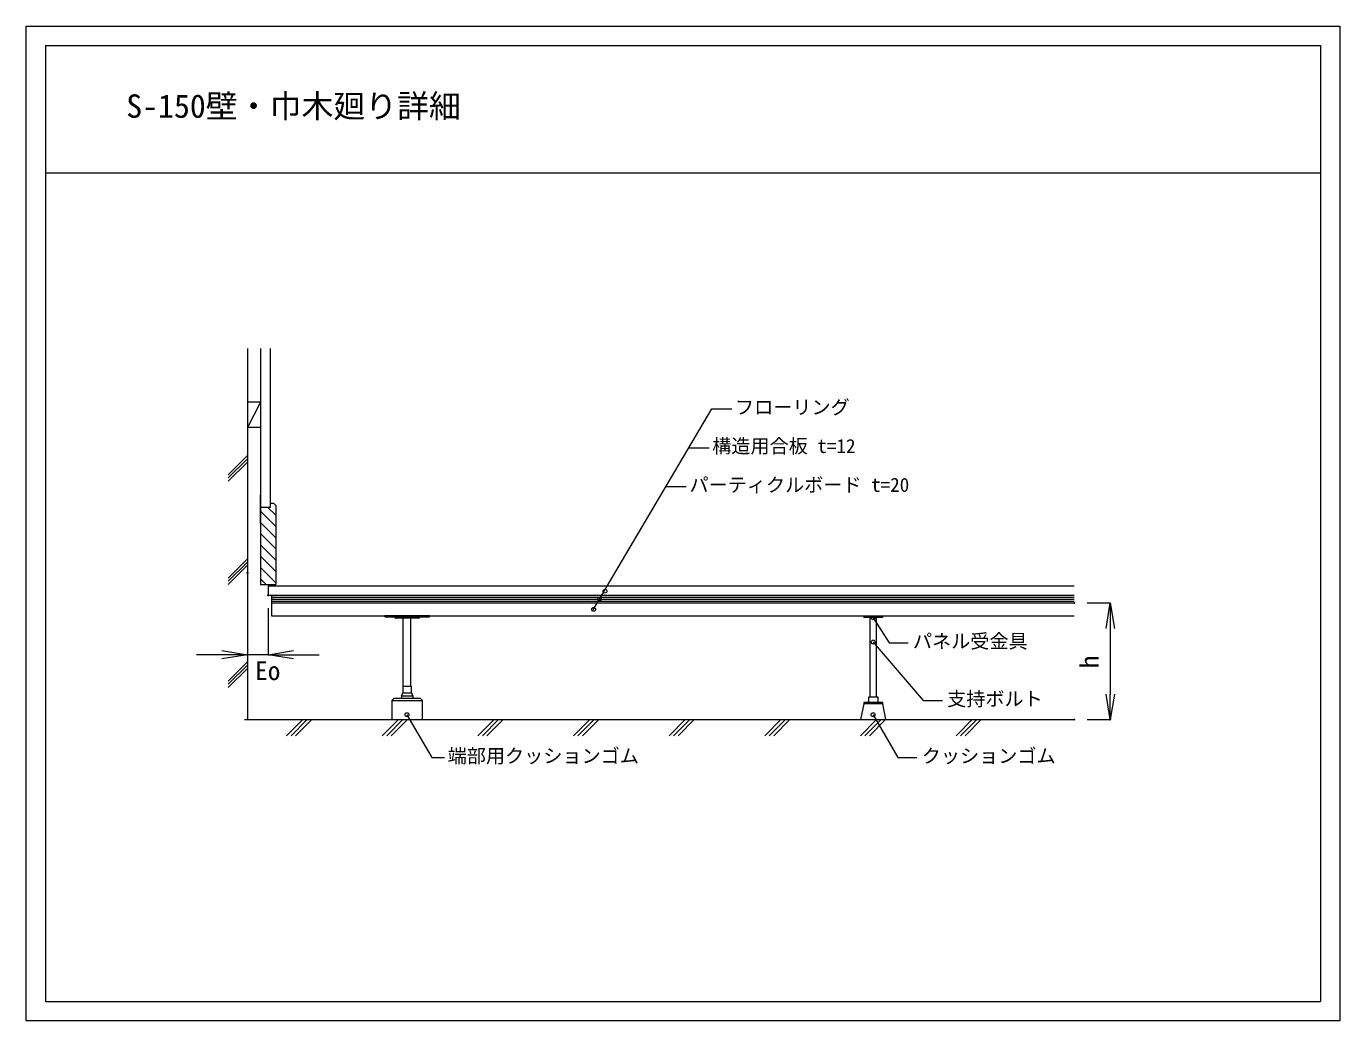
# Model space of a CAD drawing. Units: millimetres, scale not verified. Extents: x -1030 to 1030, y -780 to 780.
import ezdxf
from ezdxf.enums import TextEntityAlignment as Align

# ---------------------------------------------------------------- set-up
doc = ezdxf.new("R2010")
doc.units = ezdxf.units.MM
doc.header["$LTSCALE"] = 2
doc.header["$PDMODE"] = 32
doc.header["$PDSIZE"] = 1.6
for name, color, linetype, lineweight in [('0-0_0', 7, 'Continuous', 18), ('0-1_WAKU', 4, 'Continuous', 18), ('0-4_納まり', 7, 'Continuous', 18), ('0-6_納まり文字', 7, 'Continuous', 9), ('0-7_UFG納まり文字', 7, 'Continuous', 9), ('0-8_UFG納まり', 7, 'Continuous', 18), ('1-2_waku2', 7, 'Continuous', 18)]:
    doc.layers.add(name, color=color, linetype=linetype, lineweight=lineweight)
doc.styles.add('ＭＳ ゴシック', font='')
doc.styles.get('ＭＳ ゴシック').set_extended_font_data('MS Gothic')

# ---------------------------------------------------------------- blocks, each defined once
blk = doc.blocks.new('_OPEN')
at = {"layer": '0-0_0', "lineweight": 9}
blk.add_line((0, 0), (-1, 0), dxfattribs=at)
blk.add_lwpolyline([(-1, 0.16667), (0, 0), (-1, -0.16667)], dxfattribs=at)

msp = doc.modelspace()

# ---------------------------------------------------------------- linework, layer by layer
at = {"layer": '0-0_0'}
for p, q in [((313.147, -147.642), (283.607, -147.642)), ((293.377, -271.642), (293.377, -147.642)), ((303.377, -271.642), (303.377, -147.642))]:
    msp.add_line(p, q, dxfattribs=at)
for points in [[(283.607, -144.642), (313.147, -144.642), (313.147, -147.642)], [(313.377, -282.642), (298.377, -282.642), (283.377, -282.642)], [(291.377, -280.642), (291.377, -271.642), (298.377, -271.642), (305.377, -271.642), (305.377, -280.642)]]:
    msp.add_lwpolyline(points, dxfattribs=at)
msp.add_lwpolyline([(298.377, -280.642), (283.377, -280.642), (283.377, -282.642), (278.377, -307.642), (318.377, -307.642), (313.377, -282.642), (313.377, -280.642)], close=True, dxfattribs=at)
msp.add_arc((288.377, -146.142), 5, 162.5424, 197.4576, dxfattribs=at)
at = {"layer": '0-1_WAKU'}
for p, q in [((-1000, 750), (-1000, 550)), ((-1000, 750), (1000, 750)), ((1000, 750), (1000, -750)), ((-1000, 550), (-1000, -750)), ((-1000, 550), (1000, 550)), ((-1000, -750), (1000, -750))]:
    msp.add_line(p, q, dxfattribs=at)
at = {"layer": '0-4_納まり'}
for p, q in [((-683.121, 274.514), (-683.121, -307.642)), ((-662.621, 274.514), (-662.621, -95.642)), ((-647.621, 274.514), (-647.621, 25.359)), ((-662.621, 190.358), (-683.121, 150.358)), ((-662.621, 190.358), (-683.121, 190.358)), ((-662.621, 150.358), (-683.121, 150.358)), ((-683.121, 106.42), (-713.121, 76.42)), ((-683.121, 101.42), (-713.121, 71.42)), ((-683.121, 96.42), (-713.121, 66.42)), ((-662.621, -0.141), (-662.621, 44.858)), ((-662.621, 25.359), (-662.621, -95.642)), ((-647.621, 25.359), (-662.621, 25.359)), ((-638.623, 13.097), (-650.884, 25.359)), ((-641.623, 31.359), (-647.621, 31.359)), ((-647.621, 31.359), (-647.621, 25.359)), ((-641.623, 31.359), (-638.623, 28.359)), ((-638.623, 28.359), (-638.623, -95.642)), ((-638.623, -4.579), (-662.621, 19.419)), ((-638.623, -22.255), (-662.621, 1.743)), ((-638.623, -39.933), (-662.621, -15.935)), ((-638.623, -57.608), (-662.621, -33.612)), ((-683.121, -55.571), (-713.121, -85.571)), ((-683.121, -60.571), (-713.121, -90.571)), ((-638.623, -75.286), (-662.621, -51.287)), ((-683.121, -65.571), (-713.121, -95.571)), ((-638.623, -92.964), (-662.621, -68.966)), ((-638.623, -80.642), (-638.623, -95.642)), ((-683.121, -97.642), (-683.121, -205.862)), ((-653.621, -95.642), (-662.621, -86.642)), ((-662.621, -95.642), (-638.623, -95.642)), ((-650.622, -97.642), (613.647, -97.642)), ((-650.622, -97.642), (-650.622, -112.642)), ((-650.622, -112.642), (613.647, -112.642)), ((-645.622, -112.642), (-645.622, -144.642)), ((-650.622, -132.642), (-650.622, -205.862)), ((-645.622, -124.642), (613.647, -124.642)), ((633.647, -124.642), (670.098, -124.642)), ((-645.622, -144.642), (613.647, -144.642)), ((670.098, -164.642), (670.098, -267.642)), ((-723.121, -205.862), (-763.121, -205.862)), ((-650.622, -205.862), (-683.121, -205.862)), ((-610.622, -205.862), (-570.622, -205.862)), ((-683.121, -217.221), (-713.121, -247.221)), ((-683.121, -222.221), (-713.121, -252.221)), ((-683.121, -227.221), (-713.121, -257.221)), ((-687.763, -307.642), (613.647, -307.642)), ((-596.377, -307.642), (-621.775, -333.042)), ((-614.704, -333.042), (-589.307, -307.642)), ((-582.236, -307.642), (-607.633, -333.042)), ((-446.377, -307.642), (-471.775, -333.042)), ((-464.704, -333.042), (-439.307, -307.642)), ((-432.236, -307.642), (-457.633, -333.042)), ((-296.377, -307.642), (-321.775, -333.042)), ((-314.704, -333.042), (-289.307, -307.642)), ((-282.236, -307.642), (-307.633, -333.042)), ((-146.377, -307.642), (-171.775, -333.042)), ((-164.704, -333.042), (-139.307, -307.642)), ((-132.236, -307.642), (-157.633, -333.042)), ((3.623, -307.642), (-21.775, -333.042)), ((-14.704, -333.042), (10.693, -307.642)), ((17.764, -307.642), (-7.633, -333.042)), ((153.623, -307.642), (128.225, -333.042)), ((135.296, -333.042), (160.693, -307.642)), ((167.764, -307.642), (142.367, -333.042)), ((303.623, -307.642), (278.225, -333.042)), ((285.296, -333.042), (310.693, -307.642)), ((317.764, -307.642), (292.367, -333.042)), ((453.623, -307.642), (428.225, -333.042)), ((435.296, -333.042), (460.693, -307.642)), ((467.764, -307.642), (442.367, -333.042)), ((633.647, -307.642), (670.098, -307.642))]:
    msp.add_line(p, q, dxfattribs=at)
at = {"layer": '0-4_納まり', "lineweight": 9}
for p, q in [((-645.622, -115.642), (613.647, -115.642)), ((-645.622, -118.642), (613.647, -118.642)), ((-645.622, -121.642), (613.647, -121.642))]:
    msp.add_line(p, q, dxfattribs=at)
at = {"layer": '0-4_納まり'}
for p in [(-683.121, -77.642), (-650.622, -112.642), (613.647, -124.642), (-683.121, -205.862), (613.647, -307.642), (670.098, -307.642)]:
    msp.add_point(p, dxfattribs=at)
at = {"layer": '0-6_納まり文字'}
for p, q in [((298.297, -147.883), (323.165, -187.167)), ((298.243, -185.96), (376.792, -277.601)), ((323.165, -187.167), (353.165, -187.167)), ((376.792, -277.601), (406.792, -277.601)), ((298.093, -299.89), (336.91, -367.121)), ((336.91, -367.121), (366.91, -367.121))]:
    msp.add_line(p, q, dxfattribs=at)
for centre in [(298.297, -147.917), (298.243, -185.96), (298.093, -299.89)]:
    msp.add_circle(centre, 3, dxfattribs=at)
at = {"layer": '0-7_UFG納まり文字'}
for p, q in [((-140.686, -135.183), (45.01, 179.845)), ((45.01, 179.845), (76.506, 179.845)), ((9.305, 118.951), (40.801, 118.951)), ((-26.399, 58.058), (5.097, 58.058))]:
    msp.add_line(p, q, dxfattribs=at)
msp.add_lwpolyline([(-432.907, -299.89), (-394.09, -367.121), (-374.09, -367.121)], dxfattribs=at)
for centre in [(-131.03, -118.413), (-122.226, -106.052), (-140.208, -134.691), (-432.907, -299.89)]:
    msp.add_circle(centre, 3, dxfattribs=at)
at = {"layer": '0-8_UFG納まり'}
for p, q in [((-438.623, -255.642), (-438.623, -148.642)), ((-426.623, -255.642), (-426.623, -148.642)), ((-456.623, -277.642), (-408.623, -277.642)), ((-441.623, -270.642), (-441.623, -274.642)), ((-423.623, -270.642), (-423.623, -274.642))]:
    msp.add_line(p, q, dxfattribs=at)
for points in [[(-467.623, -144.642), (-467.623, -146.642), (-397.623, -146.642), (-397.623, -144.642)], [(-425.623, -265.642), (-425.623, -255.642), (-439.623, -255.642), (-439.623, -265.642)], [(-408.623, -307.642), (-408.623, -277.642), (-411.623, -274.642), (-453.623, -274.642), (-456.623, -277.642), (-456.623, -307.642)]]:
    msp.add_lwpolyline(points, close=True, dxfattribs=at)
for points in [[(-414.623, -148.642), (-432.623, -148.642), (-450.623, -148.642)], [(-425.623, -265.642), (-423.623, -270.642), (-441.623, -270.642), (-439.623, -265.642)]]:
    msp.add_lwpolyline(points, dxfattribs=at)
for centre, start, end in [((-450.623, -146.642), 180, 270), ((-414.623, -146.642), 270, 0)]:
    msp.add_arc(centre, 2, start, end, dxfattribs=at)
at = {"layer": '1-2_waku2'}
msp.add_lwpolyline([(-1030, 780), (1030, 780), (1030, -780), (-1030, -780)], close=True, dxfattribs=at)

# ---------------------------------------------------------------- block references
at = {"layer": '0-4_納まり', "xscale": 40, "yscale": 40}
for p, rotation in [((670.098, -124.642), 90), ((-650.622, -205.862), 180), ((670.098, -307.642), 270)]:
    msp.add_blockref('_OPEN', p, dxfattribs=dict(at, rotation=rotation))
msp.add_blockref('_OPEN', (-683.121, -205.862), dxfattribs=at)

# ---------------------------------------------------------------- texts
at = {"layer": '0-4_納まり', "style": 'ＭＳ ゴシック'}
msp.add_text('Eo', height=29.33, dxfattribs=at).set_placement((-671.285, -254.51), align=Align.BOTTOM_LEFT)
msp.add_text('h', height=29.33, rotation=90, dxfattribs=at).set_placement((660.897, -227.163), align=Align.BOTTOM_LEFT)
at = {"layer": '0-6_納まり文字', "style": 'ＭＳ ゴシック'}
for s, height, p in [('S-150壁・巾木廻り詳細', 36.66, (-873.18, 625.452)), ('フローリング', 21.99, (81.506, 164.845)), ('構造用合板 t=12', 21.99, (45.801, 103.951)), ('パーティクルボード t=20', 21.99, (10.097, 43.058)), ('パネル受金具', 21.99, (360.665, -202.167)), ('支持ボルト', 21.99, (414.292, -292.601)), ('端部用クッションゴム', 21.99, (-369.09, -382.121)), ('クッションゴム', 21.99, (374.41, -382.121))]:
    msp.add_text(s, height=height, dxfattribs=at).set_placement(p, align=Align.BOTTOM_LEFT)

doc.saveas('drawing.dxf')
